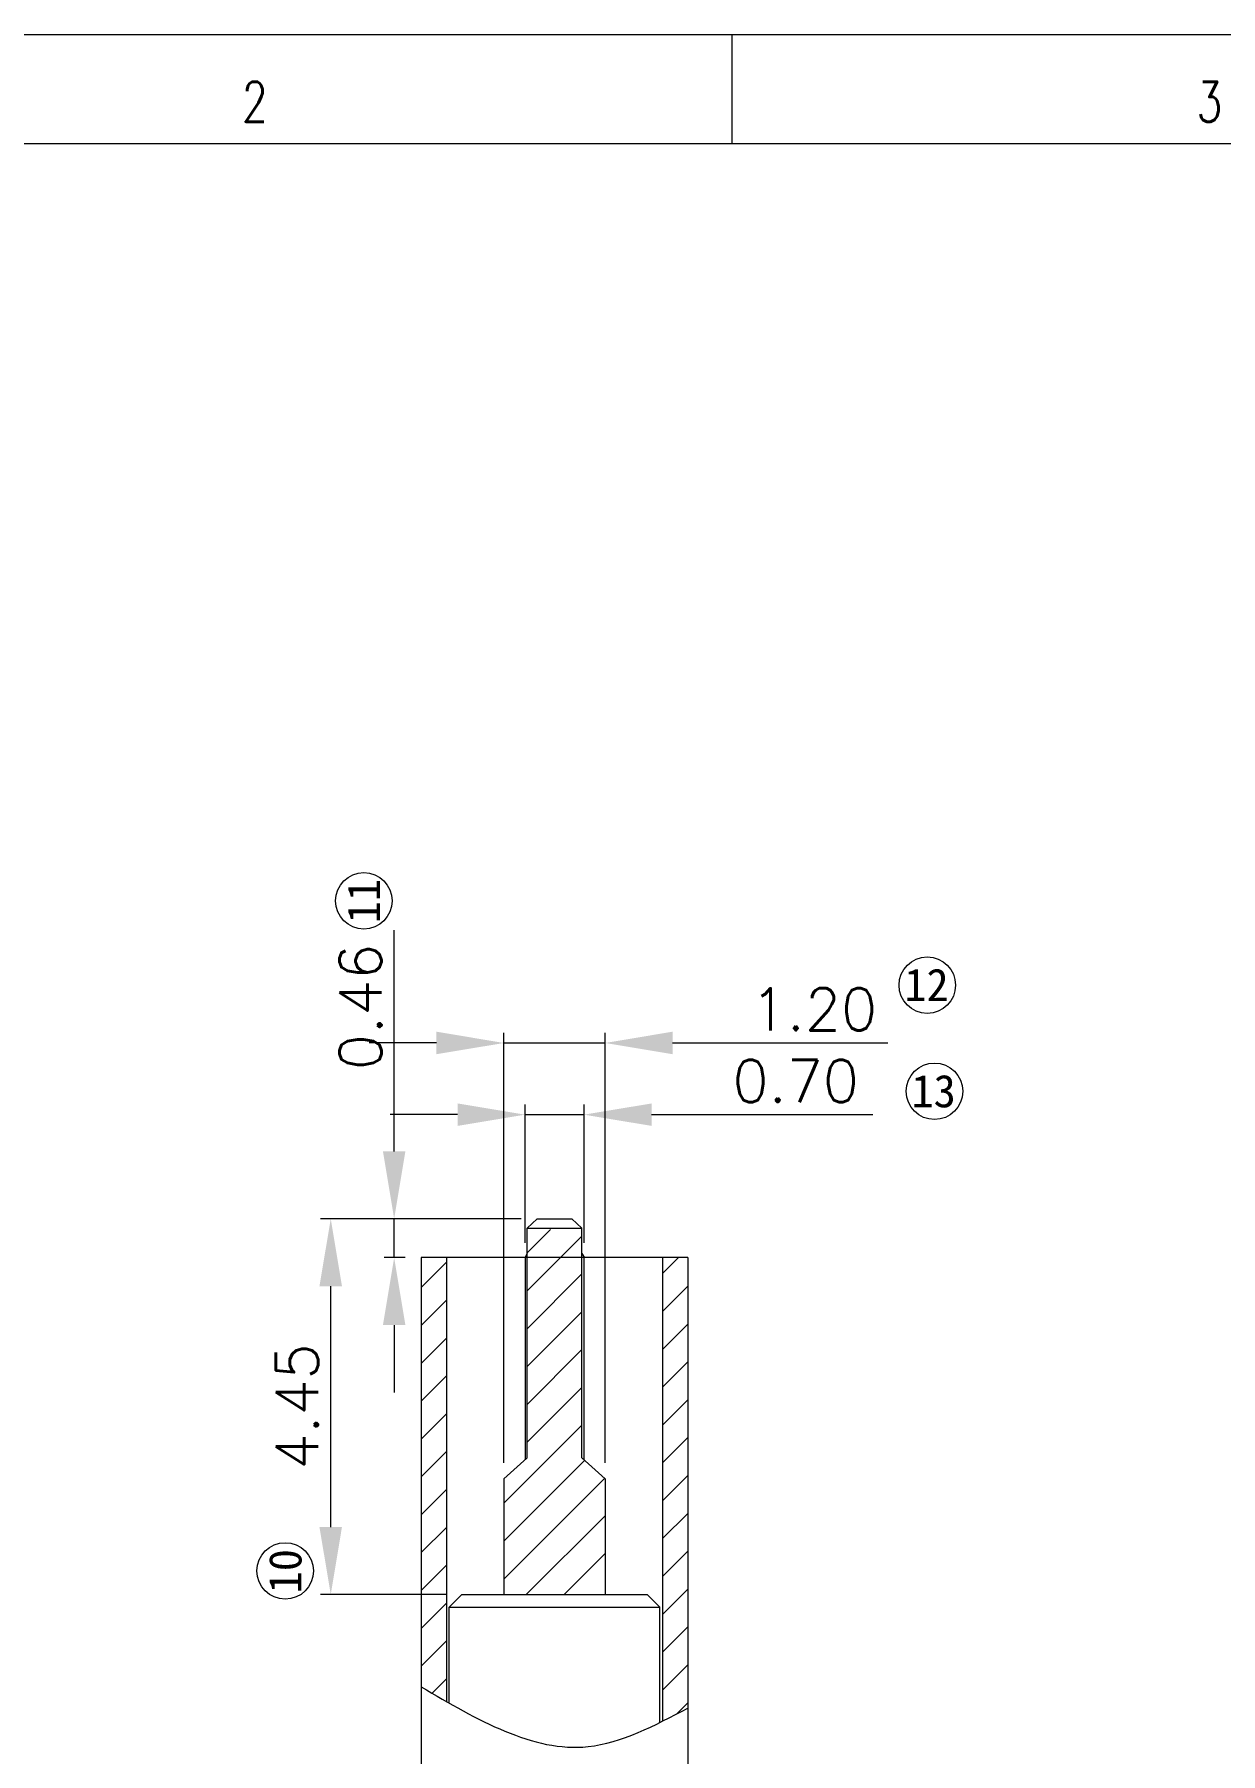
# Model space of a CAD drawing. Extents: x 2504 to 2659, y 706 to 763.
# Drawn here: x 2521.99 to 2536.06, y 737.69 to 758.08 of the extents above; entities that cross this region are included whole.
import ezdxf
from ezdxf.enums import TextEntityAlignment as Align

# ---------------------------------------------------------------- set-up
doc = ezdxf.new("R2010")
doc.units = 0
doc.header["$MEASUREMENT"] = 0
doc.layers.get('0').update_dxf_attribs({"linetype": 'CONTINUOUS', "lineweight": 20})
doc.layers.get('Defpoints').update_dxf_attribs({"linetype": 'CONTINUOUS'})
doc.layers.add('HANBO', color=7, linetype='CONTINUOUS', lineweight=9)
doc.styles.add('ROMANS', font='ROMANS.SHX', dxfattribs={"bigfont": 'gbcbig.shx'})
doc.styles.add('style2', font='')
doc.styles.get('style2').set_extended_font_data('SimSun')
doc.dimstyles.new('汉博电子', dxfattribs={"dimtxt": 0.5, "dimasz": 0.8, "dimexe": 0.12, "dimexo": 0.19, "dimgap": 0.15, "dimtad": 1, "dimzin": 1, "dimdsep": 46, "dimtxsty": 'ROMANS', "dimcen": 2.13, "dimclrd": 3, "dimclre": 3, "dimclrt": 2, "dimazin": 2, "dimtfac": 1, "dimtmove": 0, "dimatfit": 3, "dimfxl": 1, "dimlwd": 13, "dimlwe": 13, "dimarcsym": 0})

# ---------------------------------------------------------------- blocks, each defined once
blk = doc.blocks.new('*D1185')
at = {"color": 3, "lineweight": 13, "transparency": 16777216}
for p, q in [((2527.808, 743.753), (2527.808, 745.391)), ((2528.508, 743.753), (2528.508, 745.391)), ((2527.008, 745.271), (2526.208, 745.271)), ((2527.808, 745.271), (2528.508, 745.271)), ((2529.308, 745.271), (2531.931, 745.271))]:
    blk.add_line(p, q, dxfattribs=at)
at = {"color": 3, "transparency": 16777216}
for points in [[(2527.008, 745.404), (2527.008, 745.138), (2527.808, 745.271)], [(2529.308, 745.404), (2529.308, 745.138), (2528.508, 745.271)]]:
    blk.add_solid(points, dxfattribs=at)
at = {"layer": 'Defpoints', "color": 0, "transparency": 16777216}
for p in [(2528.508, 745.271), (2527.808, 743.563), (2528.508, 743.563)]:
    blk.add_point(p, dxfattribs=at)
at = {"color": 2, "transparency": 16777216, "insert": (2531.019, 745.671), "char_height": 0.5, "attachment_point": 5, "style": 'ROMANS'}
blk.add_mtext('0.70', dxfattribs=at)
blk = doc.blocks.new('*D1186')
at = {"color": 3, "lineweight": 13, "transparency": 16777216}
for p, q in [((2527.558, 741.141), (2527.558, 746.241)), ((2528.758, 741.141), (2528.758, 746.241)), ((2526.758, 746.121), (2525.958, 746.121)), ((2527.558, 746.121), (2528.758, 746.121)), ((2529.558, 746.121), (2532.11, 746.121))]:
    blk.add_line(p, q, dxfattribs=at)
at = {"color": 3, "transparency": 16777216}
for points in [[(2526.758, 746.255), (2526.758, 745.988), (2527.558, 746.121)], [(2529.558, 746.255), (2529.558, 745.988), (2528.758, 746.121)]]:
    blk.add_solid(points, dxfattribs=at)
at = {"layer": 'Defpoints', "color": 0, "transparency": 16777216}
for p in [(2528.758, 746.121), (2527.558, 740.951), (2528.758, 740.951)]:
    blk.add_point(p, dxfattribs=at)
at = {"color": 2, "transparency": 16777216, "insert": (2531.234, 746.521), "char_height": 0.5, "attachment_point": 5, "style": 'ROMANS'}
blk.add_mtext('1.20', dxfattribs=at)
blk = doc.blocks.new('*D1191')
at = {"color": 3, "lineweight": 13, "transparency": 16777216}
for p, q in [((2527.763, 744.036), (2525.384, 744.036)), ((2525.504, 740.381), (2525.504, 743.236)), ((2526.868, 739.581), (2525.384, 739.581))]:
    blk.add_line(p, q, dxfattribs=at)
at = {"color": 3, "transparency": 16777216}
for points in [[(2525.37, 743.236), (2525.637, 743.236), (2525.504, 744.036)], [(2525.37, 740.381), (2525.637, 740.381), (2525.504, 739.581)]]:
    blk.add_solid(points, dxfattribs=at)
at = {"layer": 'Defpoints', "color": 0, "transparency": 16777216}
for p in [(2525.504, 744.036), (2527.953, 744.036), (2527.058, 739.581)]:
    blk.add_point(p, dxfattribs=at)
at = {"color": 2, "transparency": 16777216, "insert": (2525.104, 741.809), "char_height": 0.5, "attachment_point": 5, "rotation": 90, "style": 'ROMANS'}
blk.add_mtext('4.45', dxfattribs=at)
blk = doc.blocks.new('*D1192')
at = {"color": 3, "lineweight": 13, "transparency": 16777216}
for p, q in [((2526.256, 744.836), (2526.256, 747.46)), ((2527.763, 744.036), (2526.136, 744.036)), ((2526.256, 743.576), (2526.256, 744.036)), ((2526.388, 743.576), (2526.136, 743.576)), ((2526.256, 742.776), (2526.256, 741.976))]:
    blk.add_line(p, q, dxfattribs=at)
at = {"color": 3, "transparency": 16777216}
for points in [[(2526.123, 744.836), (2526.389, 744.836), (2526.256, 744.036)], [(2526.123, 742.776), (2526.389, 742.776), (2526.256, 743.576)]]:
    blk.add_solid(points, dxfattribs=at)
at = {"layer": 'Defpoints', "color": 0, "transparency": 16777216}
for p in [(2526.256, 744.036), (2527.953, 744.036), (2526.578, 743.576)]:
    blk.add_point(p, dxfattribs=at)
at = {"color": 2, "transparency": 16777216, "insert": (2525.856, 746.548), "char_height": 0.5, "attachment_point": 5, "rotation": 90, "style": 'ROMANS'}
blk.add_mtext('0.46', dxfattribs=at)

msp = doc.modelspace()

# ---------------------------------------------------------------- linework, layer by layer
at = {"color": 7, "linetype": 'Continuous'}
for p, q in [((2527.833, 743.926), (2527.953, 744.036)), ((2527.953, 744.036), (2528.363, 744.036)), ((2528.483, 743.926), (2528.363, 744.036)), ((2527.833, 741.201), (2527.833, 743.926)), ((2527.833, 743.926), (2528.483, 743.926)), ((2528.483, 741.201), (2528.483, 743.926)), ((2526.578, 743.576), (2526.578, 736.376)), ((2526.878, 743.576), (2526.878, 738.31)), ((2527.808, 743.581), (2527.808, 741.178)), ((2528.508, 741.178), (2528.508, 743.581)), ((2529.438, 743.576), (2529.438, 738.078)), ((2529.738, 743.576), (2529.738, 736.376)), ((2527.558, 740.951), (2527.833, 741.201)), ((2528.483, 741.201), (2528.758, 740.951)), ((2527.558, 740.951), (2527.558, 739.581)), ((2528.758, 740.951), (2528.758, 739.581)), ((2527.058, 739.581), (2526.908, 739.431)), ((2527.058, 739.581), (2529.258, 739.581)), ((2529.258, 739.581), (2529.408, 739.431)), ((2526.908, 738.293), (2526.908, 739.431)), ((2526.908, 739.431), (2529.408, 739.431)), ((2529.408, 738.064), (2529.408, 739.431))]:
    msp.add_line(p, q, dxfattribs=at)
at = {"color": 2}
for p, q in [((2527.833, 743.631), (2528.112, 743.911)), ((2527.833, 743.182), (2528.483, 743.832)), ((2529.438, 743.386), (2529.627, 743.576)), ((2526.578, 743.22), (2526.878, 743.52)), ((2527.833, 742.733), (2528.483, 743.383)), ((2529.438, 742.937), (2529.738, 743.237)), ((2526.578, 742.771), (2526.878, 743.071)), ((2527.833, 742.284), (2528.483, 742.934)), ((2529.438, 742.488), (2529.738, 742.788)), ((2526.578, 742.322), (2526.878, 742.622)), ((2527.833, 741.835), (2528.483, 742.485)), ((2529.438, 742.039), (2529.738, 742.339)), ((2526.578, 741.873), (2526.878, 742.173)), ((2527.833, 741.386), (2528.483, 742.036)), ((2526.578, 741.424), (2526.878, 741.724)), ((2529.438, 741.59), (2529.738, 741.89)), ((2527.558, 740.662), (2528.483, 741.587)), ((2529.438, 741.141), (2529.738, 741.441)), ((2526.578, 740.975), (2526.878, 741.275)), ((2527.558, 740.213), (2528.515, 741.171)), ((2527.558, 739.764), (2528.751, 740.957)), ((2529.438, 740.692), (2529.738, 740.992)), ((2526.578, 740.526), (2526.878, 740.826)), ((2527.823, 739.581), (2528.758, 740.515)), ((2529.438, 740.243), (2529.738, 740.543)), ((2526.578, 740.077), (2526.878, 740.377)), ((2529.438, 739.794), (2529.738, 740.094)), ((2526.578, 739.628), (2526.878, 739.928)), ((2528.272, 739.581), (2528.758, 740.066)), ((2526.578, 739.179), (2526.878, 739.479)), ((2529.438, 739.345), (2529.738, 739.645)), ((2529.438, 738.896), (2529.738, 739.196)), ((2526.578, 738.73), (2526.878, 739.03)), ((2529.438, 738.447), (2529.738, 738.747)), ((2526.706, 738.41), (2526.878, 738.581)), ((2529.603, 738.163), (2529.738, 738.298))]:
    msp.add_line(p, q, dxfattribs=at)
at = {"color": 8, "linetype": 'Continuous'}
msp.add_line((2529.738, 743.576), (2526.578, 743.576), dxfattribs=at)
for p, q in [((2527.833, 743.623), (2527.808, 743.581)), ((2528.483, 743.623), (2528.508, 743.581))]:
    msp.add_line(p, q)
msp.add_spline([(2526.578, 738.485), (2528.557, 737.777), (2529.738, 738.234)], degree=3)
at = {"layer": 'HANBO'}
msp.add_line((2530.264, 756.786), (2530.264, 758.082), dxfattribs=at)
at = {"layer": 'HANBO', "linetype": 'Continuous', "lineweight": 0}
for points in [[(2503.772, 758.082), (2576.844, 758.082), (2576.844, 706.23), (2503.772, 706.23)], [(2505.068, 756.786), (2575.548, 756.786), (2575.55, 707.526), (2505.068, 707.526)]]:
    msp.add_lwpolyline(points, close=True, dxfattribs=at)
at = {"layer": 'HANBO', "color": 3, "ltscale": 2}
for centre in [(2525.897, 747.807), (2532.579, 746.807), (2532.664, 745.548), (2524.964, 739.86)]:
    msp.add_circle(centre, 0.335, dxfattribs=at)

# ---------------------------------------------------------------- texts
at = {"color": 3, "style": 'style2'}
for s, p in [('11', (2526.089, 747.541)), ('10', (2525.157, 739.594))]:
    msp.add_text(s, height=0.3866, rotation=90, dxfattribs=at).set_placement(p)
for s, p in [('12', (2532.306, 746.617)), ('13', (2532.391, 745.358))]:
    msp.add_text(s, height=0.3866, dxfattribs=at).set_placement(p)
at = {"layer": 'HANBO', "style": 'ROMANS', "width": 0.75}
for s, p in [('2', (2524.603, 757.045)), ('3', (2535.924, 757.045))]:
    msp.add_text(s, height=0.476, dxfattribs=at).set_placement(p, align=Align.CENTER)

# ---------------------------------------------------------------- dimensions: what is measured, and where the dimension line sits
at = {"color": 2}
dim = msp.add_linear_dim(base=(2526.256, 744.036), p1=(2526.578, 743.576), p2=(2527.953, 744.036), angle=90, dimstyle='汉博电子', dxfattribs=at)
dim.commit()
dim.dimension.update_dxf_attribs({"geometry": '*D1192', "text_midpoint": (2526.256, 746.548), "dimtype": 160})
for base, p1, p2, picture, middle in [((2528.758, 746.121), (2527.558, 740.951), (2528.758, 740.951), '*D1186', (2531.234, 746.121)), ((2528.508, 745.271), (2527.808, 743.563), (2528.508, 743.563), '*D1185', (2531.019, 745.271))]:
    dim = msp.add_linear_dim(base=base, p1=p1, p2=p2, dimstyle='汉博电子', dxfattribs=at)
    dim.commit()
    dim.dimension.update_dxf_attribs({"geometry": picture, "text_midpoint": middle, "dimtype": 160})
dim = msp.add_linear_dim(base=(2525.503815811, 744.036171861), p1=(2527.057547296, 739.581171861), p2=(2527.952547295, 744.036171861), angle=90, dimstyle='汉博电子', dxfattribs=at)
dim.commit()
dim.dimension.update_dxf_attribs({"geometry": '*D1191', "text_midpoint": (2525.103815811, 741.808671861)})

doc.saveas('drawing.dxf')
